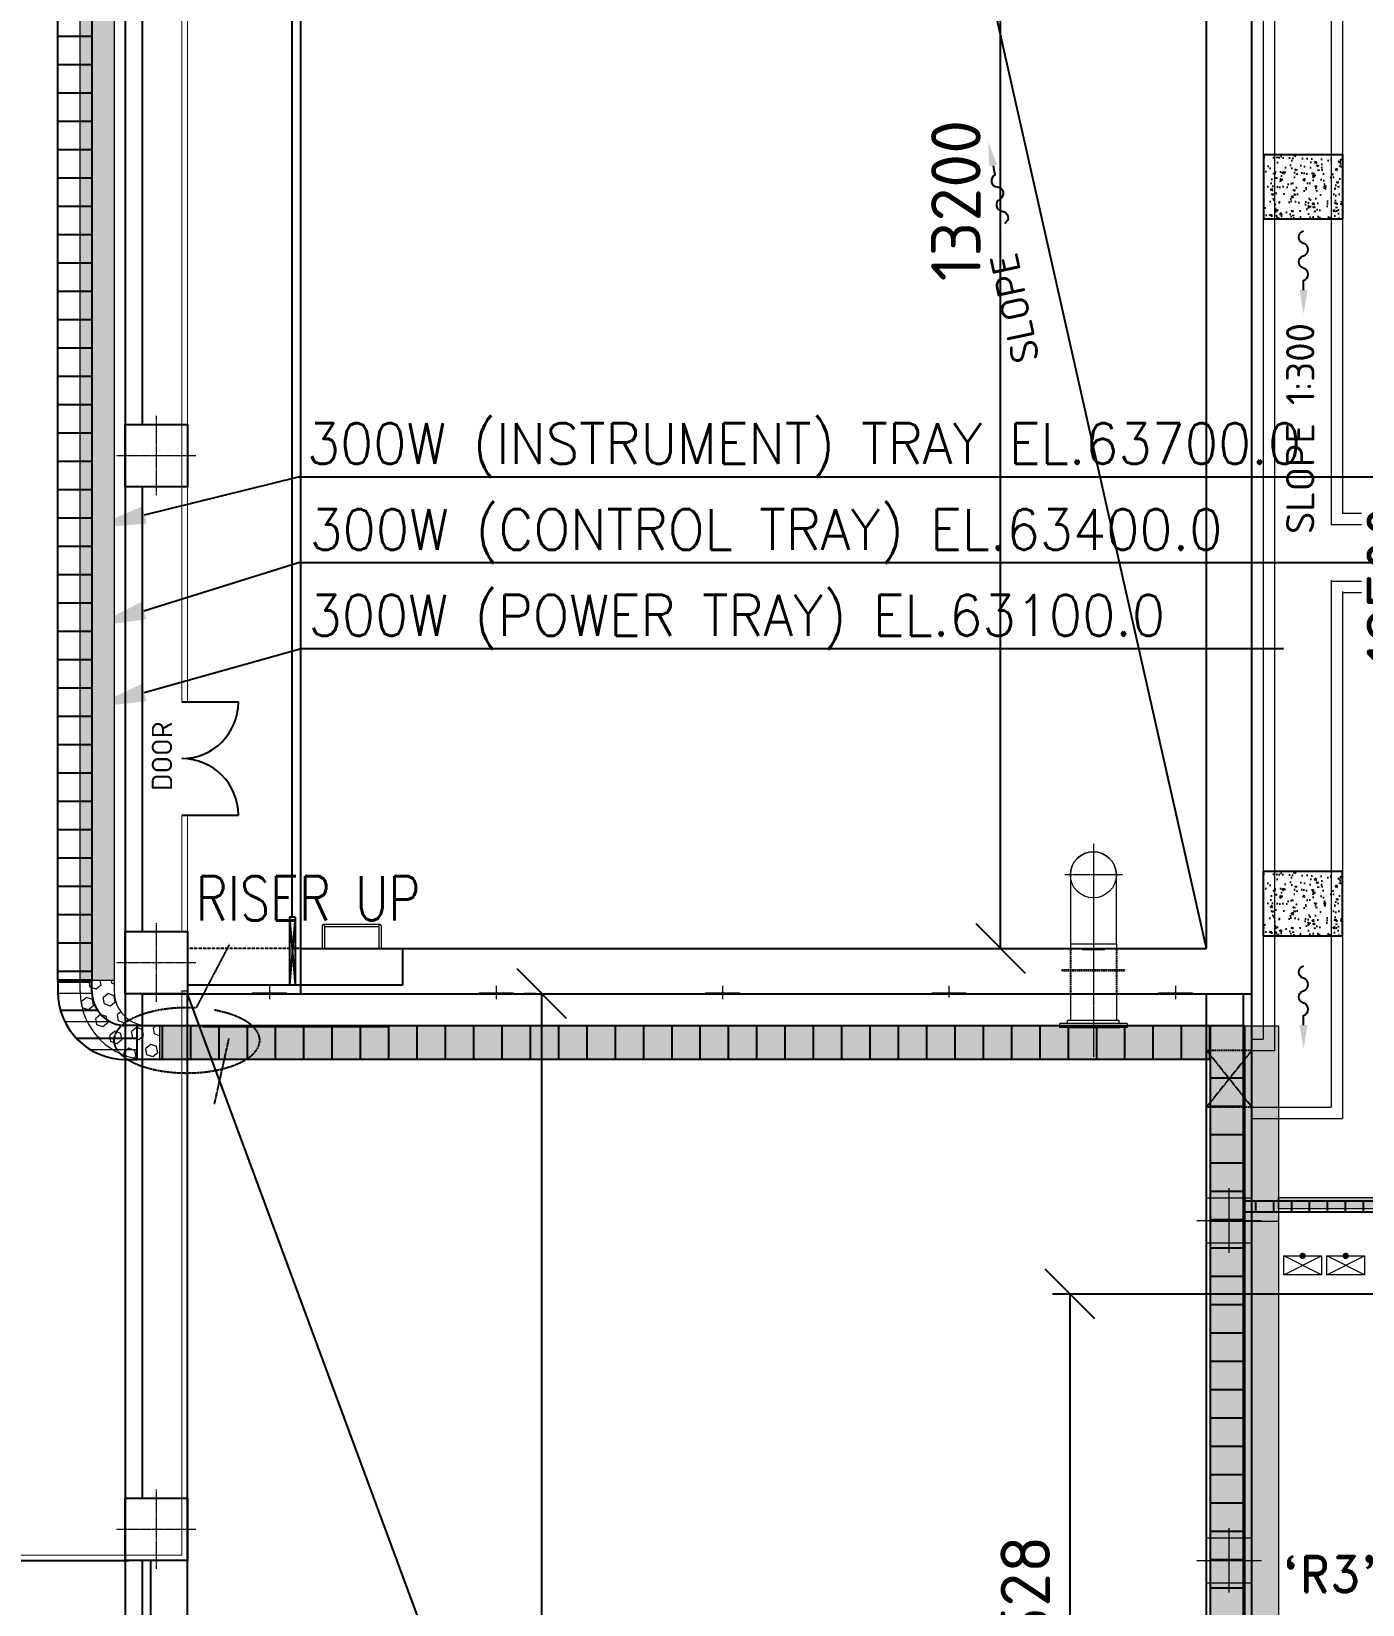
# Model space of a CAD drawing. Header units: inches. Extents: x 8618018 to 8935006, y 2431589 to 2567223.
# Drawn here: x 8641754 to 8653508, y 2486400 to 2500282 of the extents above; entities that cross this region are included whole.
import ezdxf
from ezdxf import colors
from ezdxf.entities.mleader import LeaderData, LeaderLine
from ezdxf.enums import TextEntityAlignment as Align
from ezdxf.math import Vec2, Vec3

# ---------------------------------------------------------------- set-up
doc = ezdxf.new("R2010")
doc.units = ezdxf.units.IN
doc.header["$MEASUREMENT"] = 0
for name, pattern in [('CENTER', [2, 1.25, -0.25, 0.25, -0.25]), ('HIDDEN', [0.375, 0.25, -0.125]), ('PHANTOM2', [1.25, 0.625, -0.125, 0.125, -0.125, 0.125, -0.125])]:
    doc.linetypes.add(name, pattern=pattern)
doc.layers.get('Defpoints').update_dxf_attribs({"color": 252})
for name, color, linetype in [('CCT', 4, 'Continuous'), ('Civil', 252, 'Continuous'), ('ELECTRICAL BOX', 30, 'Continuous'), ('EXISTING', 252, 'Continuous'), ('HIDDEN', 252, 'HIDDEN'), ('LAY-ROAD CARREGE WAY', 252, 'Continuous'), ('MOTOR LOCATION', 3, 'Continuous'), ('SKID', 252, 'Continuous'), ('STR', 252, 'Continuous'), ('TEXT', 252, 'Continuous'), ('TRAY', 1, 'Continuous')]:
    doc.layers.add(name, color=color, linetype=linetype)
for name, color, linetype, lineweight in [('CL', 252, 'CENTER', 5), ('DIM', 252, 'Continuous', 13), ('ICT', 6, 'Continuous', 13), ('IP', 252, 'Continuous', 0), ('PCT', 2, 'Continuous', 15), ('PUDDLE', 252, 'Continuous', 5), ('TRENCH', 252, 'Continuous', 13)]:
    doc.layers.add(name, color=color, linetype=linetype, lineweight=lineweight)
doc.styles.add('DIM1', font='romant.shx', dxfattribs={"width": 0.8})
doc.styles.add('ISOCPEUR', font='isocpeur.ttf')
doc.styles.add('r-30', font='romans.shx')
doc.styles.add('ROMAND', font='romand')
doc.styles.add('RS1', font='ROMANS.shx', dxfattribs={"width": 0.8})
doc.styles.get("Standard").update_dxf_attribs({"font": 'arial.ttf'})
doc.styles.add('TIT', font='romand.shx')
doc.linetypes.add('FENCELINE1', pattern='A,6.35,-2.54,[133,ltypeshp.shx,S=2.54,R=0,X=-2.54,Y=0],-2.54,25.4', length=36.83)
doc.dimstyles.new('DIM', dxfattribs={"dimscale": 175, "dimtxt": 2.5, "dimasz": 2.5, "dimexe": 0.875, "dimexo": 0.875, "dimgap": 1, "dimtad": 1, "dimdec": 0, "dimzin": 9, "dimdsep": 46, "dimtxsty": 'ISOCPEUR', "dimblk": 'OBLIQUE', "dimcen": 0.09, "dimclrd": 256, "dimclre": 256, "dimclrt": 252, "dimadec": 0, "dimazin": 0, "dimtfac": 1, "dimtdec": 0, "dimtmove": 0, "dimatfit": 3, "dimfxl": 1, "dimtfill": 1, "dimtolj": 1, "dimtzin": 0, "dimarcsym": 0})
pattern_1 = [(270, (8202667.06, 1999524.93), (158.75, -1e-13), [])]
pattern_2 = [(360, (-11183997.46, -42273453.18), (9e-14, 250), [])]
pattern_3 = [(270, (-36149340.01, 22326847.36), (250, -7e-14), [])]
pattern_4 = [(360, (-11194176.33, -42255009.81), (9e-14, 250), [])]
pattern_5 = [(0, (36140511.56, -22327853.38), (7e-14, 250), [])]
pattern_6 = [(135, (2315198.985, -8684654.143), (-11.22532015, -11.22532015), [])]

# ---------------------------------------------------------------- blocks, each defined once
blk = doc.blocks.new('300 elb cct')
at = {"layer": 'CCT'}
h = blk.add_hatch(dxfattribs=at)
h.set_pattern_fill('ANSI31', color=256, scale=2000, angle=315, style=0)
h.set_pattern_definition(pattern_5)
h.paths.add_polyline_path([(-400, 450), (-400, 550), (-700, 550), (-700, 450, 0.414214), (-100, -150), (0, -150), (0, 150), (-100, 150, -0.414214)])
for p, q in [((-700, 550), (-700, 450)), ((-400, 550), (-700, 550)), ((-400, 450), (-400, 550)), ((0, 150), (-100, 150)), ((0, -150), (0, 150)), ((-100, -150), (0, -150))]:
    blk.add_line(p, q, dxfattribs=at)
for radius in [600, 300]:
    blk.add_arc((-100, 450), radius, 180, 270, dxfattribs=at)
blk = doc.blocks.new('FLOW')
at = {"layer": 'Civil'}
blk.add_lwpolyline([(0, 125), (0, 175, -0.747781), (0, 239.8, 0.747781), (0, 304.6, -0.747781), (0, 369.4, 0.747781), (0, 434.2)], format="xyb", dxfattribs=at)
blk.add_solid([(20.8, 125), (-20.8, 125), (0, 0)], dxfattribs=at)
blk = doc.blocks.new('RUNGS')
at = {"layer": 'DIM'}
for p, q in [((-10, -200), (-10, 0)), ((-10, 0), (10, 0)), ((10, -200), (10, 0)), ((490, -200), (490, 0)), ((490, 0), (510, 0)), ((510, -200), (510, 0)), ((0, -210), (500, -210)), ((10, -190), (490, -190))]:
    blk.add_line(p, q, dxfattribs=at)
for centre in [(0, -200), (500, -200)]:
    blk.add_arc(centre, 10, 180, 0, dxfattribs=at)
blk = doc.blocks.new('16SORF')
for p, q in [((-1.44, -11.75), (-1.44, 11.75)), ((-1.44, 11.75), (-0.0625, 11.75)), ((-0.0625, -11.75), (-0.0625, 11.75)), ((-1.44, 9), (-2.5, 9)), ((-2.5, -9), (-2.5, 9)), ((-0.0625, 9.25), (0, 9.25)), ((0, -9.25), (0, 9.25)), ((-1.44, -9), (-2.5, -9)), ((-0.0625, -9.25), (0, -9.25)), ((-1.44, -11.75), (-0.0625, -11.75))]:
    blk.add_line(p, q)
blk = doc.blocks.new('400NBELLT')
blk.add_lwpolyline([(24, 8), (0, 8, 1), (0, -8), (24, -8)], format="xyb", close=True)
blk = doc.blocks.new('A$C2427b0ce')
at = {"layer": 'IP'}
h = blk.add_hatch(dxfattribs=at)
h.set_pattern_fill('ANSI31', color=256, scale=5, angle=90)
h.set_pattern_definition(pattern_6)
h.paths.add_polyline_path([(-8125, -401), (-8425, -401), (-8425, -391), (-8125, -391)])
h = blk.add_hatch(dxfattribs=at)
h.set_pattern_fill('ANSI31', color=256, scale=5, angle=90)
h.set_pattern_definition(pattern_6)
h.paths.add_polyline_path([(-8125, -401), (-8425, -401), (-8425, -391), (-8125, -391)])
h = blk.add_hatch(dxfattribs=at)
h.set_pattern_fill('ANSI31', color=256, scale=5, angle=90)
h.set_pattern_definition(pattern_6)
h.paths.add_polyline_path([(-8125, -401), (-8425, -401), (-8425, -391), (-8125, -391)])
h = blk.add_hatch(dxfattribs=at)
h.set_pattern_fill('ANSI31', color=256, scale=5, angle=90)
h.set_pattern_definition(pattern_6)
h.paths.add_polyline_path([(-8125, -401), (-8425, -401), (-8425, -391), (-8125, -391)])
h = blk.add_hatch(dxfattribs=at)
h.set_pattern_fill('ANSI31', color=256, scale=5, angle=90)
h.set_pattern_definition(pattern_6)
h.paths.add_polyline_path([(-8125, -401), (-8425, -401), (-8425, -391), (-8125, -391)])
at = {"layer": 'CL'}
for p, q in [((-8275, -331), (-8275, -449)), ((-6275, -331), (-6275, -449)), ((-4275, -331), (-4275, -449)), ((-2275, -331), (-2275, -434)), ((-275, -331), (-275, -449)), ((200, -2685), (200, -2115)), ((-85, -2400), (485, -2400)), ((200, -5685), (200, -5115)), ((-85, -5400), (485, -5400))]:
    blk.add_line(p, q, dxfattribs=at)
at = {"layer": 'IP', "ltscale": 0.25}
for points in [[(-8125, -401), (-8425, -401), (-8425, -391), (-8125, -391)], [(-6125, -401), (-6425, -401), (-6425, -391), (-6125, -391)], [(-4125, -401), (-4425, -401), (-4425, -391), (-4125, -391)], [(-2125, -401), (-2425, -401), (-2425, -391), (-2125, -391)], [(-125, -401), (-425, -401), (-425, -391), (-125, -391)], [(400, -2600), (0, -2600), (0, -2200), (400, -2200)], [(400, -5600), (0, -5600), (0, -5200), (400, -5200)]]:
    blk.add_lwpolyline(points, close=True, dxfattribs=at)
blk = doc.blocks.new('COL1')
at = {"layer": 'Civil'}
blk.add_lwpolyline([(-275, 275), (275, 275), (275, -275), (-275, -275)], close=True, dxfattribs=at)
at = {"layer": 'CL', "ltscale": 0.25}
for p, q in [((0, 350), (0, -350)), ((-350, 0), (350, 0))]:
    blk.add_line(p, q, dxfattribs=at)
blk = doc.blocks.new('_Oblique')
at = {"color": 0, "linetype": 'ByBlock', "lineweight": -2}
blk.add_line((-0.5, -0.5), (0.5, 0.5), dxfattribs=at)
blk = doc.blocks.new('*D317')
at = {"layer": 'Defpoints', "color": 0, "transparency": 16777216}
for p in [(18180, 20450), (18278, 20450), (17886, 5450)]:
    blk.add_point(p, dxfattribs=at)
at = {"layer": 'DIM', "lineweight": -2, "transparency": 16777216}
for p, q in [((18124, 20450), (18026, 20450)), ((18180, 5450), (18180, 20450)), ((18039, 5450), (18333, 5450))]:
    blk.add_line(p, q, dxfattribs=at)
at = {"layer": 'DIM', "lineweight": -2, "transparency": 16777216, "xscale": 437.5, "yscale": 437.5, "zscale": 437.5}
for p, rotation in [((18180, 20450), 90), ((18180, 5450), 270)]:
    blk.add_blockref('_Oblique', p, dxfattribs=dict(at, rotation=rotation))
at = {"layer": 'DIM', "color": 252, "transparency": 16777216, "insert": (17786, 12950), "char_height": 437.5, "attachment_point": 5, "rotation": 90, "style": 'ISOCPEUR', "bg_fill": 3, "box_fill_scale": 1.1, "bg_fill_color": 256, "bg_fill_true_color": 13158600, "bg_fill_transparency": 0}
blk.add_mtext('\\A1;15000', dxfattribs=at)
blk = doc.blocks.new('*D318')
at = {"layer": 'Defpoints', "color": 0, "transparency": 16777216}
for p in [(22230, 34050), (22295, 34050), (21903, 20850)]:
    blk.add_point(p, dxfattribs=at)
at = {"layer": 'DIM', "lineweight": -2, "transparency": 16777216}
for p, q in [((22142, 34050), (22077, 34050)), ((22230, 20850), (22230, 34050)), ((22056, 20850), (22383, 20850))]:
    blk.add_line(p, q, dxfattribs=at)
at = {"layer": 'DIM', "lineweight": -2, "transparency": 16777216, "xscale": 437.5, "yscale": 437.5, "zscale": 437.5}
for p, rotation in [((22230, 34050), 90), ((22230, 20850), 270)]:
    blk.add_blockref('_Oblique', p, dxfattribs=dict(at, rotation=rotation))
at = {"layer": 'DIM', "color": 252, "transparency": 16777216, "insert": (21836, 27450), "char_height": 437.5, "attachment_point": 5, "rotation": 90, "style": 'ISOCPEUR', "bg_fill": 3, "box_fill_scale": 1.1, "bg_fill_color": 256, "bg_fill_true_color": 13158600, "bg_fill_transparency": 0}
blk.add_mtext('\\A1;13200', dxfattribs=at)
blk = doc.blocks.new('*D319')
at = {"layer": 'Defpoints', "color": 0, "transparency": 16777216}
for p in [(25882, 30300), (26075, 17800), (26169, 17800)]:
    blk.add_point(p, dxfattribs=at)
at = {"layer": 'DIM', "lineweight": -2, "transparency": 16777216}
for p, q in [((26035, 30300), (26228, 30300)), ((26075, 30300), (26075, 17800)), ((26016, 17800), (25922, 17800))]:
    blk.add_line(p, q, dxfattribs=at)
at = {"layer": 'DIM', "lineweight": -2, "transparency": 16777216, "xscale": 437.5, "yscale": 437.5, "zscale": 437.5}
for p, rotation in [((26075, 30300), 90), ((26075, 17800), 270)]:
    blk.add_blockref('_Oblique', p, dxfattribs=dict(at, rotation=rotation))
at = {"layer": 'DIM', "color": 252, "transparency": 16777216, "insert": (25681, 24050), "char_height": 437.5, "attachment_point": 5, "rotation": 90, "style": 'ISOCPEUR', "bg_fill": 3, "box_fill_scale": 1.1, "bg_fill_color": 256, "bg_fill_true_color": 13158600, "bg_fill_transparency": 0}
blk.add_mtext('\\A1;12500', dxfattribs=at)
blk = doc.blocks.new('*D323')
at = {"layer": 'Defpoints', "color": 0, "transparency": 16777216}
for p in [(26169, 17800), (22843, 12272), (24663, 12272)]:
    blk.add_point(p, dxfattribs=at)
at = {"layer": 'DIM', "lineweight": -2, "transparency": 16777216}
for p, q in [((26016, 17800), (22690, 17800)), ((22843, 17800), (22843, 12272)), ((24509, 12272), (22690, 12272))]:
    blk.add_line(p, q, dxfattribs=at)
at = {"layer": 'DIM', "lineweight": -2, "transparency": 16777216, "xscale": 437.5, "yscale": 437.5, "zscale": 437.5}
for p, rotation in [((22843, 17800), 90), ((22843, 12272), 270)]:
    blk.add_blockref('_Oblique', p, dxfattribs=dict(at, rotation=rotation))
at = {"layer": 'DIM', "color": 252, "transparency": 16777216, "insert": (22449, 15036), "char_height": 437.5, "attachment_point": 5, "rotation": 90, "style": 'ISOCPEUR', "bg_fill": 3, "box_fill_scale": 1.1, "bg_fill_color": 256, "bg_fill_true_color": 13158600, "bg_fill_transparency": 0}
blk.add_mtext('\\A1;5528', dxfattribs=at)
blk = doc.blocks.new('LPNO')
at = {"layer": 'ELECTRICAL BOX', "color": 7, "lineweight": 0}
for p, q in [((25.6, 21.4), (3.9, -21.4)), ((25.6, -21.4), (3.9, 21.4))]:
    blk.add_line(p, q, dxfattribs=at)
blk.add_lwpolyline([(3.9, -21.4), (3.9, 21.4), (25.6, 21.4), (25.6, -21.4)], close=True, dxfattribs=at)
at = {"layer": 'ELECTRICAL BOX', "color": 7, "lineweight": 0, "const_width": 3.59}
blk.add_lwpolyline([(3.9, 1.8, 1), (3.9, -1.8, 1)], format="xyb", close=True, dxfattribs=at)
at = {"layer": 'ELECTRICAL BOX', "style": 'DIM1', "width": 0.8}
blk.add_attdef('LPNO', (36.8, 20.2), '', height=32, dxfattribs=at)
blk = doc.blocks.new('el 90')
at = {"layer": 'PCT'}
h = blk.add_hatch(dxfattribs=at)
h.set_pattern_fill('ANSI31', color=256, scale=2000, angle=315, style=0)
h.set_pattern_definition([(0, (36140511.56, -22327703.38), (7e-14, 250), [])])
h.paths.add_polyline_path([(-400, 600), (-400, 700), (-700, 700), (-700, 600, 0.414214), (-100, 0), (0, 0), (0, 300), (-100, 300, -0.414214)])
for p, q in [((-700, 700), (-700, 600)), ((-400, 700), (-700, 700)), ((-400, 600), (-400, 700)), ((0, 300), (-100, 300)), ((0, 0), (0, 300)), ((-100, 0), (0, 0))]:
    blk.add_line(p, q, dxfattribs=at)
for radius in [600, 300]:
    blk.add_arc((-100, 600), radius, 180, 270, dxfattribs=at)
blk = doc.blocks.new('cct 300 el eq')
at = {"layer": 'CCT'}
h = blk.add_hatch(dxfattribs=at)
h.set_pattern_fill('ANSI31', color=256, scale=2000, angle=315, style=0)
h.set_pattern_definition(pattern_5)
h.paths.add_polyline_path([(-400, 450), (-400, 550), (-700, 550), (-700, 450, 0.414214), (-100, -150), (0, -150), (0, 150), (-100, 150, -0.414214)])
for p, q in [((-700, 550), (-700, 450)), ((-400, 550), (-700, 550)), ((-400, 450), (-400, 550)), ((0, 150), (-100, 150)), ((0, -150), (0, 150)), ((-100, -150), (0, -150))]:
    blk.add_line(p, q, dxfattribs=at)
for radius in [600, 300]:
    blk.add_arc((-100, 450), radius, 180, 270, dxfattribs=at)
blk = doc.blocks.new('GA CRM')
at = {"layer": 'Civil'}
h = blk.add_hatch(dxfattribs=at)
h.set_pattern_fill('AR-CONC', color=256, angle=90)
h.set_pattern_definition([(140, (2511399.53, -8671893.73), (15.9390855, 182.184669), [19.05, -209.55]), (85, (2511399.53, -8671893.73), (-191.0568452, -35.2434214), [15.24, -167.640584]), (190.4514447, (2511400.85, -8671878.55), (-175.117752, 146.941247), [16.1900088, -178.0902446]), (136.1842, (2511348.73, -8671893.73), (42.042328, 271.079041), [28.575, -314.325]), (186.6355576, (2511352.23, -8671871.14), (-247.4261246, 237.404134), [24.285023, -267.135608]), (81.184151, (2511348.73, -8671893.73), (-247.426125, 237.404134), [22.859967, -251.459732]), (111, (2511361.43, -8671868.33), (102.2651982, 151.6143913), [19.05, -209.55]), (56, (2511361.43, -8671868.33), (-184.187966, 61.8020283), [15.24, -167.64]), (161.451445, (2511369.95, -8671855.7), (-81.922769, 213.4164193), [16.1900088, -178.0899376]), (127.5, (2511399.526, -8671893.73), (-84.55503887, 3.08860325), [0, -165.608, 0, -170.18, 0, -168.275]), (97.5, (2511399.53, -8671893.73), (-100.1805748, 66.8196625), [0, -97.028, 0, -161.798, 0, -64.135]), (57.5, (2511399.526, -8671950.37), (5.728744, 135.59059517), [0, -63.5, 0, -198.12, 0, -262.89]), (47.5, (2511399.53, -8671975.77), (-25.426491, 148.1291814), [0, -82.55, 0, -131.572, 0, -186.69])])
h.paths.add_polyline_path([(25251.9, 27288.7), (25251.9, 27855), (24551.9, 27855), (24551.9, 27288.7)])
h = blk.add_hatch(dxfattribs=at)
h.set_pattern_fill('AR-CONC', color=256, angle=90)
h.set_pattern_definition([(140, (2511397.63, -8678220.25), (15.9390855, 182.184669), [19.05, -209.55]), (85, (2511397.63, -8678220.25), (-191.0568452, -35.2434214), [15.24, -167.640584]), (190.4514447, (2511398.96, -8678205.07), (-175.117752, 146.941247), [16.1900088, -178.0902446]), (136.1842, (2511346.83, -8678220.25), (42.042328, 271.079041), [28.575, -314.325]), (186.6355576, (2511350.33, -8678197.66), (-247.4261246, 237.404134), [24.285023, -267.135608]), (81.184151, (2511346.83, -8678220.25), (-247.426125, 237.404134), [22.859967, -251.459732]), (111, (2511359.53, -8678194.85), (102.2651982, 151.6143913), [19.05, -209.55]), (56, (2511359.53, -8678194.85), (-184.187966, 61.8020283), [15.24, -167.64]), (161.451445, (2511368.05, -8678182.22), (-81.922769, 213.4164193), [16.1900088, -178.0899376]), (127.5, (2511397.63, -8678220.25), (-84.55503887, 3.08860325), [0, -165.608, 0, -170.18, 0, -168.275]), (97.5, (2511397.63, -8678220.25), (-100.1805748, 66.8196625), [0, -97.028, 0, -161.798, 0, -64.135]), (57.5, (2511397.63, -8678276.895), (5.728744, 135.59059517), [0, -63.5, 0, -198.12, 0, -262.89]), (47.5, (2511397.63, -8678302.3), (-25.426491, 148.1291814), [0, -82.55, 0, -131.572, 0, -186.69])])
h.paths.add_polyline_path([(25250, 20962.2), (25250, 21528.5), (24550, 21528.5), (24550, 20962.2)])
at = {"layer": 'IP'}
h = blk.add_hatch(dxfattribs=at)
h.set_pattern_fill('ANSI31', color=256, scale=2, angle=90)
h.set_pattern_definition([(135, (2511476.283, -8662135.0074), (-4.4901280605, -4.4901280605), [])])
h.paths.add_polyline_path([(23150.1, 20842), (23150.1, 20850), (22950.1, 20850), (22950.1, 20842)])
at = {"layer": 'Civil'}
for p, q in [((16050, 20450), (16050, 34450)), ((24450, 5050), (24450, 34450)), ((24050, 20850), (24050, 34050)), ((24050, 20850), (21250.1, 33250)), ((16050, 20850), (24050, 20850)), ((15050, 10450), (15050, 20450)), ((18753.7, 10450), (15050, 20450)), ((24050, 10450), (24050, 20450)), ((14531.2, 15445.4), (50, 15445.4)), ((14650, 15445.4), (14650, 5050))]:
    blk.add_line(p, q, dxfattribs=at)
for points in [[(14650, 29425), (14650, 25475)], [(14650, 24925), (14650, 21000)], [(14650, 20450), (14650, 16000)], [(14650, 20450), (14650, 20450), (24450, 20450)]]:
    blk.add_lwpolyline(points, dxfattribs=at)
for points in [[(25251.9, 27288.7), (25251.9, 27855), (24551.9, 27855), (24551.9, 27288.7)], [(25250, 20962.2), (25250, 21528.5), (24550, 21528.5), (24550, 20962.2)]]:
    blk.add_lwpolyline(points, close=True, dxfattribs=at)
at = {"layer": 'CL', "ltscale": 1.3}
for p, q in [((23050.1, 21777), (23050.1, 19892.2)), ((23305.9, 21500), (22794.3, 21500))]:
    blk.add_line(p, q, dxfattribs=at)
at = {"layer": 'HIDDEN', "ltscale": 2}
blk.add_line((16050, 20850), (15050, 20850), dxfattribs=at)
at = {"layer": 'HIDDEN'}
for p, q in [((22846.8, 20850), (22846.9, 20450)), ((23253.2, 20850), (23253.3, 20450.1)), ((24450, 19950), (24050, 19950)), ((24050, 19450), (24450, 19950)), ((24050, 19950), (24450, 19450)), ((24450, 19450), (24050, 19450))]:
    blk.add_line(p, q, dxfattribs=at)
blk.add_lwpolyline([(22775.1, 20661), (23325.1, 20661), (23325.1, 20653), (22775.1, 20653)], close=True, dxfattribs=at)
at = {"layer": 'IP'}
blk.add_lwpolyline([(23150.1, 20842), (23150.1, 20850), (22950.1, 20850), (22950.1, 20842)], close=True, dxfattribs=at)
at = {"layer": 'LAY-ROAD CARREGE WAY', "color": 252}
for p, q in [((14500, 36100.2), (14500, 3560)), ((16000, 21125), (15950, 21125)), ((15950, 21125), (15950, 20525)), ((16000, 21125), (15950, 20525)), ((15950, 21125), (16000, 20525)), ((16000, 21125), (16000, 20525)), ((16000, 20525), (15950, 20525))]:
    blk.add_line(p, q, dxfattribs=at)
for points in [[(15975, 21125), (15975, 34375)], [(16950, 20850), (16950, 20525)], [(16950, 20525), (15050, 20525)], [(15325, 10375), (24375, 10375), (24375, 20450)], [(14725, 15450), (14725, 10375)]]:
    blk.add_lwpolyline(points, dxfattribs=at)
at = {"layer": 'PUDDLE'}
for p, q in [((22846.8, 20890.4), (22846.8, 20850)), ((23253.2, 20890.4), (23253.2, 20850)), ((22846.8, 20450), (22846.8, 20213.5)), ((23253.2, 20450), (23253.2, 20213.5))]:
    blk.add_line(p, q, dxfattribs=at)
blk.add_circle((23050, 21500), 203.2, dxfattribs=at)
at = {"layer": 'SKID'}
for p, q in [((15000, 23025), (15500, 23025)), ((15000, 22026), (15500, 22026))]:
    blk.add_line(p, q, dxfattribs=at)
at = {"layer": 'SKID', "const_width": 10}
for points in [[(15050, 34450), (15050, 23025)], [(15000, 34400), (15000, 23025)], [(15000, 22026), (15000, 21000), (15050, 21000)], [(15050, 22026), (15050, 21000)], [(15050, 20475), (15050, 15445.4), (50, 15445.4), (50, 15495.4)], [(15050, 20475), (15000, 20475), (15000, 15495.4), (50, 15495.4)]]:
    blk.add_lwpolyline(points, dxfattribs=at)
at = {"layer": 'SKID'}
for centre, start, end in [((15000, 23025.5), 270, 359.94029), ((15000, 22025.5), 0.05971, 90)]:
    blk.add_arc(centre, 500, start, end, dxfattribs=at)
at = {"layer": 'TRENCH'}
for p, q in [((25150, 36300), (25150, 24589)), ((25250, 36000), (25250, 24689)), ((24550, 35700), (24550, 20050)), ((24650, 35800), (24650, 19950)), ((25150, 24100), (25150, 19450)), ((37705, 24089), (25150, 24089)), ((25250, 24000), (25250, 19350)), ((37705, 23989), (25250, 23989)), ((24450, 20050), (24550, 20050)), ((24450, 19950), (24650, 19950)), ((24450, 19450), (25150, 19450)), ((24450, 19350), (25250, 19350))]:
    blk.add_line(p, q, dxfattribs=at)
for points in [[(37505, 24589), (25150, 24589)], [(37505, 24689), (25250, 24689)]]:
    blk.add_lwpolyline(points, dxfattribs=at)
blk.add_blockref('A$C2427b0ce', (24050, 20850))
at = {"layer": 'Civil'}
for p in [(14775, 25200), (14775, 20725), (14775, 15725)]:
    blk.add_blockref('COL1', p, dxfattribs=at)
at = {"layer": 'EXISTING', "xscale": -1.687500000000001, "yscale": 1.687500000000001, "zscale": 1.6875, "rotation": 191.3490431477315}
blk.add_blockref('FLOW', (22122.3, 27966.9), dxfattribs=at)
at = {"layer": 'EXISTING', "xscale": -1.687500000000001, "yscale": 1.687500000000001, "zscale": 1.6875}
for p in [(24905.9, 26449.3), (24905.9, 19963.2)]:
    blk.add_blockref('FLOW', p, dxfattribs=at)
at = {"layer": 'PUDDLE', "yscale": 25.40000000000001}
for name, p, xscale, zscale, rotation in [('400NBELLT', (23050, 21500), 25.40000000000001, 25.40000000000001, 270), ('16SORF', (23050, 20150), -25.40000000000001, 25.4, 90)]:
    blk.add_blockref(name, p, dxfattribs=dict(at, xscale=xscale, zscale=zscale, rotation=rotation))
at = {"layer": 'STR', "color": 40, "linetype": 'FENCELINE1', "ltscale": 0.5, "rotation": 180}
blk.add_blockref('RUNGS', (16750, 20850), dxfattribs=at)
at = {"layer": 'DIM', "color": 252, "rotation": 90, "style": 'ISOCPEUR'}
for s, insert, char_height, attachment_point in [('\\A1;SLOPE 1:300', (24876.7, 25438.3), 250, 5), ('\\A1;DOOR', (14915.1, 22239.4), 180, 7)]:
    blk.add_mtext(s, dxfattribs=dict(at, insert=insert, char_height=char_height, attachment_point=attachment_point))
at = {"layer": 'TEXT', "style": 'ISOCPEUR'}
blk.add_text('SLOPE', height=250, rotation=102.01761, dxfattribs=at).set_placement((22579.5, 26047.9))
at = {"layer": 'DIM'}
for base, p1, p2, picture, middle in [((22229.9, 34050), (21903.3, 20850), (22295.2, 34050), '*D318', (21836.1, 27450)), ((26074.7, 17800), (25882, 30300), (26169, 17800), '*D319', (25681, 24050)), ((18179.6, 20450), (17885.7, 5450), (18277.5, 20450), '*D317', (17785.8, 12950))]:
    dim = blk.add_linear_dim(base=base, p1=p1, p2=p2, angle=90, dimstyle='DIM', override={"dimarcsym": 1}, dxfattribs=at)
    dim.commit()
    dim.dimension.update_dxf_attribs({"geometry": picture, "text_midpoint": middle})
dim = blk.add_linear_dim(base=(22842.9, 12272), p1=(26169, 17800), p2=(24662.5, 12272), angle=90, dimstyle='DIM', override={"dimarcsym": 1}, dxfattribs=at)
dim.commit()
dim.dimension.update_dxf_attribs({"geometry": '*D323', "text_midpoint": (22449.1, 15036)})

msp = doc.modelspace()

# ---------------------------------------------------------------- block references
at = {"color": 252}
msp.add_blockref('GA CRM', (8628081, 2471340), dxfattribs=at)

# ---------------------------------------------------------------- next in the draw order: hatches: boundary and pattern name
at = {"layer": 'CCT'}
h = msp.add_hatch(dxfattribs=at)
h.set_pattern_fill('ANSI31', color=256, scale=2000, angle=315, style=0)
h.set_pattern_definition(pattern_4)
h.paths.add_polyline_path([(8642287.3, 2506025.5), (8641987.3, 2506025.5), (8641987.6, 2491908.7), (8642287.6, 2491908.7)])
h = msp.add_hatch(dxfattribs=at)
h.set_pattern_fill('ANSI31', color=256, scale=2000, angle=225, style=0)
h.set_pattern_definition(pattern_3)
h.paths.add_polyline_path([(8642687.6, 2491208.7), (8652168.1, 2491208.7), (8652168.1, 2491506.2), (8642687.6, 2491508.7)])
h = msp.add_hatch(dxfattribs=at)
h.set_pattern_fill('ANSI31', color=256, scale=2000, angle=315, style=0)
h.set_pattern_definition(pattern_2)
h.paths.add_polyline_path([(8652466.1, 2491283.4), (8652166.1, 2491283.4), (8652166.5, 2472117.9), (8652466.5, 2472117.9)])
h = msp.add_hatch(dxfattribs=at)
h.set_pattern_fill('ANSI31', color=256, scale=50, angle=585, style=0)
h.set_pattern_definition(pattern_1)
h.paths.add_polyline_path([(8659986, 2489863.8), (8659986, 2489963.8), (8652465.8, 2489963.8), (8652465.8, 2489863.8)])
at = {"layer": 'ICT'}
h = msp.add_hatch(dxfattribs=at)
h.set_pattern_fill('HEX', color=256, scale=450, angle=100, style=0)
h.paths.add_polyline_path([(8652763.2, 2491508.7), (8652163.2, 2491508.7), (8652163.2, 2472790), (8652763.2, 2472790)])
h.paths.add_polyline_path([(8652163.2, 2491508.7), (8642884.4, 2491508.7), (8642884.4, 2491208.7), (8652163.2, 2491208.7)])
h.paths.add_polyline_path([(8642484.4, 2505164), (8642184.4, 2505164), (8642184.4, 2491909), (8642484.4, 2491909)])
h.paths.add_polyline_path([(8646564, 2505314), (8638996.3, 2505314), (8638996.3, 2505164), (8646564, 2505164)])
h = msp.add_hatch(dxfattribs=at)
h.set_pattern_fill('HEX', color=256, scale=450, angle=100, style=0)
h.set_pattern_definition([(100, (-8717129.58, -2475215.07), (-95.94770984, -16.91817), [56.25, -112.5]), (220, (-8717129.58, -2475215.07), (62.6254199, -74.63406917), [56.25, -112.5]), (160, (-8717139.34, -2475159.67), (-33.32228993, -91.55223915), [56.25, -112.5])])
h.paths.add_polyline_path([(8642784.4, 2491509), (8642884.4, 2491509), (8642884.4, 2491209), (8642784.4, 2491209, -0.4142136), (8642184.4, 2491809), (8642184.4, 2491909), (8642484.4, 2491909), (8642484.4, 2491809, 0.4142136)])
at = {"layer": 'ICT', "transparency": 33554661}
h = msp.add_hatch(dxfattribs=at)
h.set_pattern_fill('HEX', color=256, scale=450, angle=100, style=0)
h.paths.add_polyline_path([(8661134, 2489992.6), (8652763.2, 2489992.6), (8652763.2, 2489892.6), (8661134, 2489892.6)])
at = {"layer": 'PCT'}
h = msp.add_hatch(dxfattribs=at)
h.set_pattern_fill('ANSI31', color=256, scale=2000, angle=315, style=0)
h.set_pattern_definition(pattern_4)
h.paths.add_polyline_path([(8642287.3, 2506025.5), (8641987.3, 2506025.5), (8641987.6, 2491908.7), (8642287.6, 2491908.7)])
h = msp.add_hatch(dxfattribs=at)
h.set_pattern_fill('ANSI31', color=256, scale=2000, angle=225, style=0)
h.set_pattern_definition(pattern_3)
h.paths.add_polyline_path([(8642687.6, 2491208.7), (8652168.1, 2491208.7), (8652168.1, 2491506.2), (8642687.6, 2491508.7)])
h = msp.add_hatch(dxfattribs=at)
h.set_pattern_fill('ANSI31', color=256, scale=2000, angle=315, style=0)
h.set_pattern_definition(pattern_2)
h.paths.add_polyline_path([(8652466.1, 2491283.4), (8652166.1, 2491283.4), (8652166.5, 2472117.9), (8652466.5, 2472117.9)])
h = msp.add_hatch(dxfattribs=at)
h.set_pattern_fill('ANSI31', color=256, scale=50, angle=585, style=0)
h.set_pattern_definition(pattern_1)
h.paths.add_polyline_path([(8659986, 2489863.8), (8659986, 2489963.8), (8652465.8, 2489963.8), (8652465.8, 2489863.8)])

# ---------------------------------------------------------------- next in the draw order: linework, layer by layer
msp.add_line((8652765.7, 2489783.4), (8652765.6, 2489783.4))
at = {"layer": 'CCT'}
for p, q in [((8642687.6, 2491508.7), (8652465.7, 2491508.7)), ((8652465.7, 2491508.7), (8652465.6, 2489992.4)), ((8652465.7, 2491508.7), (8652465.7, 2491508.7)), ((8652165.6, 2491208.7, 61500.6), (8642687.6, 2491208.7))]:
    msp.add_line(p, q, dxfattribs=at)
for points in [[(8642286.8, 2506025.5), (8642287.7, 2491908.7), (8641987.7, 2491908.7), (8641986.8, 2506025.5)], [(8652465.7, 2491508.7), (8652466.5, 2472117.9), (8652166.5, 2472117.9), (8652165.7, 2491508.7)], [(8659986, 2489964.1), (8659986, 2489864.1), (8652465.8, 2489863.9), (8652465.8, 2489963.9)]]:
    msp.add_lwpolyline(points, close=True, dxfattribs=at)
at = {"layer": 'ICT'}
for p, q in [((8642184.4, 2491909), (8642184.4, 2505164)), ((8642484.4, 2505164), (8642484.4, 2491909)), ((8642184.4, 2491909), (8642484.4, 2491909)), ((8642184.4, 2491809), (8642184.4, 2491909)), ((8642484.4, 2491909), (8642484.4, 2491809)), ((8642784.4, 2491509), (8642884.4, 2491509)), ((8642884.4, 2491509), (8651565.7, 2491508.3)), ((8642884.4, 2491509), (8642884.4, 2491209)), ((8651565.7, 2491508.3), (8652765.7, 2491508.3)), ((8652765.7, 2491508.3), (8652765.7, 2489783.4)), ((8642884.4, 2491209), (8642784.4, 2491209)), ((8642884.4, 2491209), (8652165.7, 2491209)), ((8652165.7, 2489983.4), (8652165.7, 2491209))]:
    msp.add_line(p, q, dxfattribs=at)
for points in [[(8661134, 2489992.6), (8661134, 2489892.6), (8652765.6, 2489892.6), (8652765.6, 2489992.6)], [(8652765.7, 2489783.4), (8652765.6, 2472718), (8652165.6, 2472718), (8652165.6, 2489783.4)]]:
    msp.add_lwpolyline(points, close=True, dxfattribs=at)
for radius in [600, 300]:
    msp.add_arc((8642784.4, 2491809), radius, 180, 270, dxfattribs=at)
at = {"layer": 'PCT'}
for points in [[(8642286.8, 2506025.5), (8642287.7, 2491908.7), (8641987.7, 2491908.7), (8641986.8, 2506025.5)], [(8652465.7, 2491508.7), (8652466.5, 2472117.9), (8652166.5, 2472117.9), (8652165.7, 2491508.7)], [(8659986, 2489964.1), (8659986, 2489864.1), (8652465.8, 2489863.9), (8652465.8, 2489963.9)]]:
    msp.add_lwpolyline(points, close=True, dxfattribs=at)
at = {"layer": 'TRAY', "linetype": 'PHANTOM2'}
for p, q in [((8643498.5, 2492221.3), (8643206.6, 2491664.7)), ((8643370.9, 2490820), (8643498.5, 2491396))]:
    msp.add_line(p, q, dxfattribs=at)
at = {"layer": 'TRAY'}
msp.add_line((8643263.6, 2491500.3, 65600), (8644898.4, 2491500.3, 65600), dxfattribs=at)
at = {"layer": 'TRAY', "linetype": 'PHANTOM2'}
msp.add_ellipse((8643125.6, 2491378.9), major_axis=(644.2, 0), ratio=0.44724, start_param=1.4447807, end_param=7.4634964, dxfattribs=at)

# ---------------------------------------------------------------- next in the draw order: block references
at = {"layer": 'CCT', "color": 2}
msp.add_blockref('cct 300 el eq', (8642687.6, 2491358.7), dxfattribs=at)
at = {"layer": 'ICT', "color": 2}
msp.add_blockref('300 elb cct', (8642687.6, 2491358.7), dxfattribs=at)
at = {"layer": 'MOTOR LOCATION'}
ref = msp.add_blockref('LPNO', (8652978.5, 2489507.3), dxfattribs=dict(at, xscale=7.742672857553146, yscale=7.742672857553146, zscale=7.742672857553146, rotation=269.9999999999999))
ref.add_attrib('LPNO', 'WWTP-CJB-007', (8653606.9, 2489332.7), dxfattribs={"layer": 'ELECTRICAL BOX', "height": 300, "style": 'ROMAND'})
ref = msp.add_blockref('LPNO', (8653359.7, 2489507.3), dxfattribs=dict(at, xscale=7.742672857553146, yscale=7.742672857553146, zscale=7.742672857553146, rotation=269.9999999999999))
ref.add_attrib('LPNO', 'WWTP-IJB-005', (8653606.9, 2488865.5), dxfattribs={"layer": 'ELECTRICAL BOX', "height": 300, "style": 'ROMAND'})
at = {"layer": 'PCT'}
msp.add_blockref('el 90', (8642687.6, 2491208.7), dxfattribs=at)

# ---------------------------------------------------------------- next in the draw order: texts
at = {"layer": 'CCT', "lineweight": 0, "style": 'r-30', "width": 0.95}
msp.add_text('300W (CONTROL TRAY) EL.63400.0', height=360, dxfattribs=at).set_placement((8644208.5, 2495707.6))
at = {"layer": 'ICT', "color": 6, "lineweight": 0, "style": 'r-30', "width": 0.95}
msp.add_text('300W (INSTRUMENT) TRAY EL.63700.0', height=360, dxfattribs=at).set_placement((8644185.7, 2496465.5))
at = {"layer": 'PCT', "lineweight": 0, "style": 'r-30', "width": 0.95}
msp.add_text('300W (POWER TRAY) EL.63100.0', height=360, dxfattribs=at).set_placement((8644201.4, 2494949.7))
at = {"layer": 'TEXT', "color": 3, "style": 'TIT'}
msp.add_text("`R3'", height=316.25, dxfattribs=at).set_placement((8652800.7, 2486510))
at = {"layer": 'TRAY', "style": 'RS1', "width": 0.8}
msp.add_text('RISER UP', height=390.62, dxfattribs=at).set_placement((8644196.4, 2492631.4, 65600), align=Align.MIDDLE_CENTER)

# ---------------------------------------------------------------- next in the draw order: leaders
at = {"layer": 'CCT', "lineweight": 0}
ml = msp.add_multileader_mtext('Standard', dxfattribs=at)
ml.set_content('', color=256)
ml.set_leader_properties()
ml.build(insert=Vec2(0, 0))
ml.multileader.update_dxf_attribs({"text_right_attachment_type": 6, "dogleg_length": 1700, "arrow_head_size": 480})
ctx = ml.context
ctx.base_point, ctx.char_height, ctx.arrow_head_size, ctx.landing_gap_size, ctx.plane_origin = Vec3(8653816.7, 2495594.6), 0.432, 480, 0.216, Vec3(8643040.6, 2492817.6)
ctx.right_attachment, ctx.text_align_type = 6, 2
notes = []
notes.append((ctx, [(0, (1, 1, 0), (8644111.7, 2495594.6), (1, 0), 9705, [(0, [(8642287.4, 2495028.3)], 0, [])])]))
ctx.mtext.insert, ctx.mtext.text_direction, ctx.mtext.rotation, ctx.mtext.alignment, ctx.mtext.flow_direction = Vec3(8653816.9, 2495594.4), Vec3(-1, 0), 3.1415927, 3, 5
at = {"layer": 'ICT', "color": 6, "lineweight": 0}
ml = msp.add_multileader_mtext('Standard', dxfattribs=at)
ml.set_content('', color=6)
ml.set_leader_properties()
ml.build(insert=Vec2(0, 0))
ml.multileader.update_dxf_attribs({"text_right_attachment_type": 6, "dogleg_length": 6890.1, "arrow_head_size": 480})
ctx = ml.context
ctx.base_point, ctx.char_height, ctx.arrow_head_size, ctx.landing_gap_size, ctx.plane_origin = Vec3(8654404.6, 2496352.5), 0.432, 480, 0.216, Vec3(8643040.6, 2493575.5)
ctx.right_attachment, ctx.text_align_type = 6, 2
notes.append((ctx, [(0, (1, 1, 0), (8644112, 2496352.5), (1, 0), 10292.6, [(0, [(8642287.3, 2495900.2)], 0, [])])]))
ctx.mtext.insert, ctx.mtext.text_direction, ctx.mtext.rotation, ctx.mtext.alignment, ctx.mtext.flow_direction = Vec3(8654404.8, 2496352.3), Vec3(-1, 0), 3.1415927, 3, 5
at = {"layer": 'PCT', "lineweight": 0}
ml = msp.add_multileader_mtext('Standard', dxfattribs=at)
ml.set_content('', color=256)
ml.set_leader_properties()
ml.build(insert=Vec2(0, 0))
ml.multileader.update_dxf_attribs({"text_right_attachment_type": 6, "dogleg_length": 5907.3, "arrow_head_size": 480})
ctx = ml.context
ctx.base_point, ctx.char_height, ctx.arrow_head_size, ctx.landing_gap_size, ctx.plane_origin = Vec3(8652806.7, 2494836.6), 9.6, 480, 4.8, Vec3(8642964.3, 2491906.7)
ctx.right_attachment = 6
notes.append((ctx, [(0, (1, 1, 0), (8644134.9, 2494836.6), (1, 0), 8671.7, [(0, [(8642287.7, 2494317.9)], 0, [])])]))
ctx.mtext.insert, ctx.mtext.text_direction, ctx.mtext.rotation, ctx.mtext.flow_direction = Vec3(8652811.5, 2494831.8), Vec3(-1, 0), 3.1415927, 5
for ctx, leaders in notes:
    for number, flags, end, landing, length, lines in leaders:
        leader = LeaderData()
        leader.index, (leader.has_last_leader_line, leader.has_dogleg_vector, leader.attachment_direction) = number, flags
        leader.last_leader_point, leader.dogleg_vector, leader.dogleg_length = Vec3(end), Vec3(landing), length
        for number, points, colour, breaks in lines:
            line = LeaderLine()
            line.index, line.vertices, line.color, line.breaks = number, Vec3.list(points), colors.encode_raw_color(colour), breaks
            leader.lines.append(line)
        ctx.leaders.append(leader)

doc.saveas('drawing.dxf')
